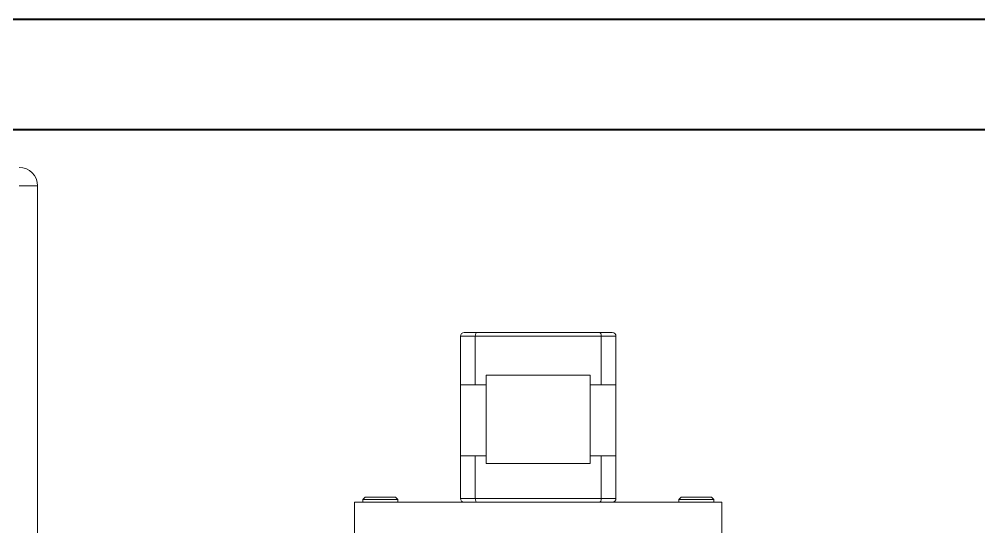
# Model space of a CAD drawing. Header units: millimetres. Extents: x 0 to 594, y 0 to 420.
# Drawn here: x 367.6 to 454.6, y 374.2 to 420.2 of the extents above; entities that cross this region are included whole.
import ezdxf

# ---------------------------------------------------------------- set-up
doc = ezdxf.new("R2010")
doc.units = ezdxf.units.MM

msp = doc.modelspace()

# ---------------------------------------------------------------- linework, layer by layer
at = {"color": 7, "linetype": 'Continuous', "lineweight": 40}
for p, q in [((0.0788, 420.2148), (594.0788, 420.2148)), ((25.0788, 410.2148), (584.0788, 410.2148))]:
    msp.add_line(p, q, dxfattribs=at)
at = {"color": 7, "linetype": 'Continuous', "lineweight": 15}
for p, q in [((369.234, 405.1183), (367.5674, 405.1183)), ((369.234, 342.2638), (369.234, 405.1183)), ((407.9355, 391.825), (409.0736, 391.825)), ((409.0736, 391.825), (420.2307, 391.825)), ((420.2307, 391.825), (421.3688, 391.825)), ((408.9356, 391.4917), (407.6022, 391.4917)), ((407.6022, 391.4917), (407.6022, 387.0783)), ((408.9356, 391.4917), (408.9356, 387.0783)), ((420.3688, 391.4917), (408.9356, 391.4917)), ((420.3688, 391.4917), (420.3688, 387.0783)), ((421.7022, 391.4917), (420.3688, 391.4917)), ((421.7022, 391.4917), (421.7022, 387.0783)), ((409.9354, 387.9517), (409.9354, 379.9517)), ((409.9354, 387.9517), (419.369, 387.9517)), ((409.9354, 387.0783), (409.9354, 387.9517)), ((419.369, 387.9517), (419.369, 379.9517)), ((419.369, 387.0783), (419.369, 387.9517)), ((407.6022, 387.0783), (407.6022, 380.6587)), ((408.9356, 387.0783), (407.6022, 387.0783)), ((409.9354, 387.0783), (408.9356, 387.0783)), ((420.3688, 387.0783), (419.369, 387.0783)), ((421.7022, 387.0783), (420.3688, 387.0783)), ((421.7022, 387.0783), (421.7022, 380.6587)), ((407.6022, 376.785), (407.6022, 380.6587)), ((408.9356, 380.6587), (407.6022, 380.6587)), ((408.9356, 376.785), (408.9356, 380.6587)), ((409.9354, 380.6587), (408.9356, 380.6587)), ((409.9354, 379.9517), (409.9354, 380.6587)), ((419.369, 380.6587), (419.369, 379.9517)), ((420.3688, 380.6587), (419.369, 380.6587)), ((420.3688, 376.785), (420.3688, 380.6587)), ((421.7022, 380.6587), (420.3688, 380.6587)), ((421.7022, 376.785), (421.7022, 380.6587)), ((409.9354, 379.9517), (419.369, 379.9517)), ((397.9855, 376.4517), (397.9855, 373.1183)), ((397.9855, 376.4517), (407.9355, 376.4517)), ((398.943, 376.9017), (398.7314, 376.69)), ((398.7314, 376.69), (398.7314, 376.4517)), ((398.7314, 376.69), (401.9064, 376.69)), ((398.943, 376.9017), (401.6947, 376.9017)), ((401.9064, 376.69), (401.6947, 376.9017)), ((401.9064, 376.4517), (401.9064, 376.69)), ((408.9356, 376.785), (407.6022, 376.785)), ((409.0736, 376.4517), (407.9355, 376.4517)), ((420.3688, 376.785), (408.9356, 376.785)), ((420.2307, 376.4517), (409.0736, 376.4517)), ((421.3688, 376.4517), (420.2307, 376.4517)), ((421.7022, 376.785), (420.3688, 376.785)), ((421.3688, 376.4517), (431.3189, 376.4517)), ((427.6097, 376.9017), (427.398, 376.69)), ((427.398, 376.69), (427.398, 376.4517)), ((427.398, 376.69), (430.573, 376.69)), ((427.6097, 376.9017), (430.3613, 376.9017)), ((430.573, 376.69), (430.3613, 376.9017)), ((430.573, 376.4517), (430.573, 376.69)), ((431.3189, 376.4517), (431.3189, 373.1183))]:
    msp.add_line(p, q, dxfattribs=at)
for centre, radius, start, end in [((367.5674, 405.1183), 1.6667, 0, 90), ((407.9355, 391.4917), 0.3333, 90, 180), ((421.3688, 391.4917), 0.3333, 0, 90), ((407.9355, 376.785), 0.3333, 180, 270), ((421.3688, 376.785), 0.3333, 270, 0)]:
    msp.add_arc(centre, radius, start, end, dxfattribs=at)
for centre, start_param, end_param in [((409.0736, 391.4917), 0, 1.5707963), ((420.2307, 391.4917), 4.712389, 6.2831853), ((409.0736, 376.785), 1.5707963, 3.1415927), ((420.2307, 376.785), 3.1415927, 4.712389)]:
    msp.add_ellipse(centre, major_axis=(0, 0.3333), ratio=0.4142136, start_param=start_param, end_param=end_param, dxfattribs=at)

doc.saveas('drawing.dxf')
